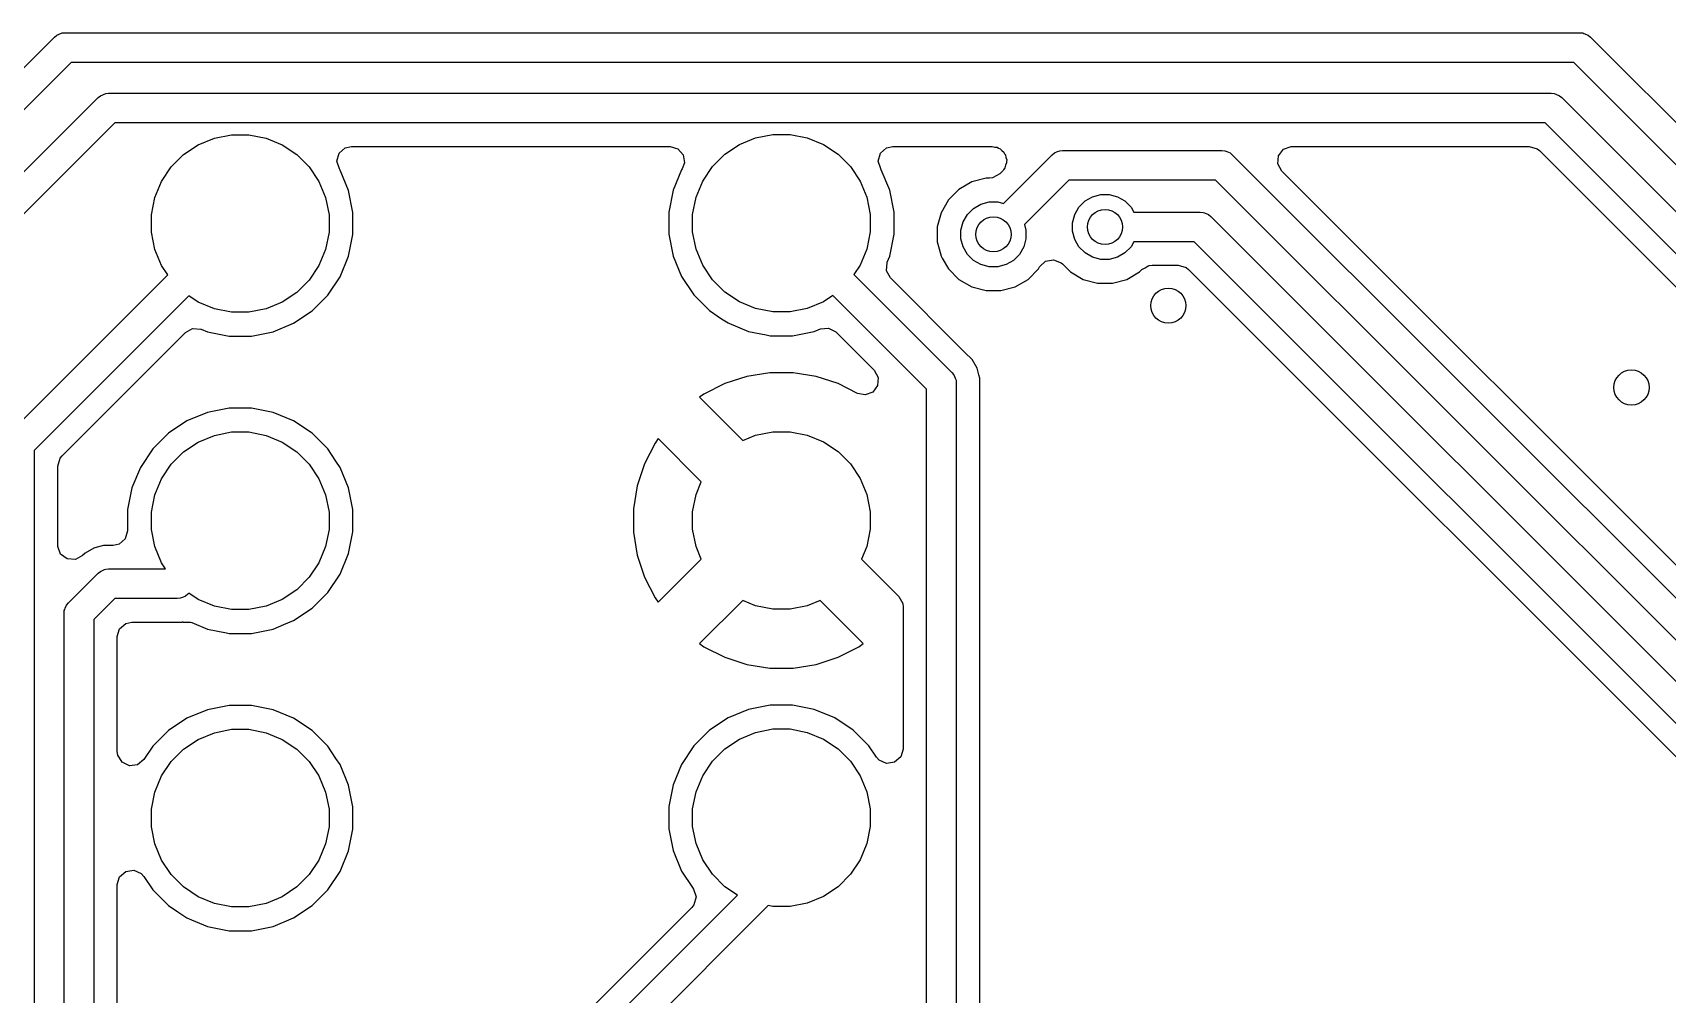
# Model space of a CAD drawing. Extents: x 4.96 to 8.86, y -3.82 to -3.08.
# Drawn here: x 6.114 to 6.664, y -3.408 to -3.085 of the extents above; entities that cross this region are included whole.
import ezdxf

# ---------------------------------------------------------------- set-up
doc = ezdxf.new("R2010")
doc.units = 0
doc.header["$MEASUREMENT"] = 0
doc.layers.add('BLACK', color=7, linetype='CONTINUOUS')

msp = doc.modelspace()

# ---------------------------------------------------------------- linework, layer by layer
at = {"layer": 'BLACK', "linetype": 'CONTINUOUS'}
for p, q in [((6.01293, -3.195), (6.12182, -3.08611)), ((6.12182, -3.08611), (6.12258, -3.08549)), ((6.12258, -3.08549), (6.12438, -3.08474)), ((6.12438, -3.08474), (6.12535, -3.08465)), ((6.12438, -3.08474), (6.12438, -3.08474)), ((6.12535, -3.08465), (6.30035, -3.08465)), ((6.30035, -3.08465), (6.63465, -3.08465)), ((6.63465, -3.08465), (6.63562, -3.08474)), ((6.63562, -3.08474), (6.63562, -3.08474)), ((6.63562, -3.08474), (6.63593, -3.08487)), ((6.63593, -3.08487), (6.63742, -3.08549)), ((6.63742, -3.08549), (6.63742, -3.08549)), ((6.63742, -3.08549), (6.63818, -3.08611)), ((6.63818, -3.08611), (6.68854, -3.13646)), ((6.12743, -3.09465), (6.01854, -3.20354)), ((6.30035, -3.09465), (6.12743, -3.09465)), ((6.63257, -3.09465), (6.30035, -3.09465)), ((6.68146, -3.14354), (6.63257, -3.09465)), ((6.13722, -3.10584), (6.13902, -3.1051)), ((6.13902, -3.1051), (6.14, -3.105)), ((6.13902, -3.1051), (6.13902, -3.1051)), ((6.14, -3.105), (6.625, -3.105)), ((6.625, -3.105), (6.62598, -3.1051)), ((6.62598, -3.1051), (6.62598, -3.1051)), ((6.62598, -3.1051), (6.62656, -3.10534)), ((6.02793, -3.215), (6.13646, -3.10646)), ((6.13646, -3.10646), (6.13722, -3.10584)), ((6.62656, -3.10534), (6.62778, -3.10584)), ((6.62778, -3.10584), (6.62778, -3.10584)), ((6.62778, -3.10584), (6.62854, -3.10646)), ((6.62854, -3.10646), (6.78854, -3.26646)), ((6.14207, -3.115), (6.03354, -3.22354)), ((6.62293, -3.115), (6.14207, -3.115)), ((6.78146, -3.27354), (6.62293, -3.115)), ((6.17011, -3.12236), (6.17554, -3.12011)), ((6.17554, -3.12011), (6.18131, -3.11896)), ((6.18131, -3.11896), (6.18719, -3.11896)), ((6.18719, -3.11896), (6.19296, -3.12011)), ((6.19296, -3.12011), (6.19839, -3.12236)), ((6.35206, -3.12226), (6.35749, -3.12001)), ((6.35749, -3.12001), (6.36326, -3.11886)), ((6.36326, -3.11886), (6.36914, -3.11886)), ((6.36914, -3.11886), (6.37491, -3.12001)), ((6.37491, -3.12001), (6.38034, -3.12226)), ((6.16106, -3.12979), (6.16522, -3.12563)), ((6.16522, -3.12563), (6.17011, -3.12236)), ((6.19839, -3.12236), (6.20328, -3.12563)), ((6.20328, -3.12563), (6.20744, -3.12979)), ((6.21676, -3.12786), (6.21748, -3.12521)), ((6.21748, -3.12521), (6.21953, -3.12337)), ((6.21953, -3.12337), (6.22164, -3.12289)), ((6.22164, -3.12289), (6.32875, -3.12289)), ((6.32875, -3.12289), (6.33139, -3.12367)), ((6.33139, -3.12367), (6.33319, -3.12575)), ((6.33319, -3.12575), (6.33358, -3.12847)), ((6.34301, -3.12969), (6.34717, -3.12553)), ((6.34717, -3.12553), (6.35206, -3.12226)), ((6.38034, -3.12226), (6.38523, -3.12553)), ((6.38523, -3.12553), (6.38939, -3.12969)), ((6.39877, -3.12786), (6.3995, -3.12521)), ((6.3995, -3.12521), (6.40155, -3.12337)), ((6.40155, -3.12337), (6.40365, -3.12289)), ((6.40365, -3.12289), (6.43709, -3.12289)), ((6.43709, -3.12289), (6.43792, -3.12314)), ((6.43792, -3.12314), (6.43879, -3.1232)), ((6.43879, -3.1232), (6.43922, -3.12352)), ((6.43922, -3.12352), (6.43973, -3.12367)), ((6.43973, -3.12367), (6.4403, -3.12433)), ((6.4403, -3.12433), (6.44099, -3.12485)), ((6.44085, -3.14208), (6.45721, -3.12572)), ((6.44099, -3.12485), (6.44118, -3.12535)), ((6.44118, -3.12535), (6.44153, -3.12575)), ((6.44153, -3.12575), (6.44165, -3.12661)), ((6.44165, -3.12661), (6.44196, -3.12743)), ((6.45721, -3.12572), (6.45797, -3.12509)), ((6.45797, -3.12509), (6.45903, -3.12466)), ((6.45797, -3.12509), (6.45797, -3.12509)), ((6.45903, -3.12466), (6.45977, -3.12435)), ((6.45977, -3.12435), (6.46075, -3.12425)), ((6.45977, -3.12435), (6.45977, -3.12435)), ((6.46075, -3.12425), (6.51425, -3.12425)), ((6.51425, -3.12425), (6.51523, -3.12435)), ((6.51523, -3.12435), (6.51523, -3.12435)), ((6.51523, -3.12435), (6.51597, -3.12466)), ((6.51597, -3.12466), (6.51703, -3.12509)), ((6.51703, -3.12509), (6.51703, -3.12509)), ((6.51703, -3.12509), (6.51779, -3.12572)), ((6.51779, -3.12572), (6.76207, -3.37)), ((6.53314, -3.12881), (6.53334, -3.12607)), ((6.53334, -3.12607), (6.53499, -3.12387)), ((6.53499, -3.12387), (6.53757, -3.12291)), ((6.53757, -3.12291), (6.53791, -3.12289)), ((6.53791, -3.12289), (6.61764, -3.12289)), ((6.61764, -3.12289), (6.62028, -3.12367)), ((6.62028, -3.12367), (6.62109, -3.12432)), ((6.62109, -3.12432), (6.77415, -3.27738)), ((6.15779, -3.13468), (6.16106, -3.12979)), ((6.20744, -3.12979), (6.21071, -3.13468)), ((6.21758, -3.13049), (6.21676, -3.12786)), ((6.21783, -3.13087), (6.21758, -3.13049)), ((6.22069, -3.13777), (6.21783, -3.13087)), ((6.33262, -3.13077), (6.32976, -3.13766)), ((6.33281, -3.13049), (6.33262, -3.13077)), ((6.33358, -3.12847), (6.33281, -3.13049)), ((6.33974, -3.13458), (6.34301, -3.12969)), ((6.38939, -3.12969), (6.39266, -3.13458)), ((6.39959, -3.13049), (6.39877, -3.12786)), ((6.39978, -3.13077), (6.39959, -3.13049)), ((6.40264, -3.13766), (6.39978, -3.13077)), ((6.43961, -3.13215), (6.4372, -3.13347)), ((6.44054, -3.13123), (6.43961, -3.13215)), ((6.44078, -3.13097), (6.44054, -3.13123)), ((6.44085, -3.13081), (6.44078, -3.13097)), ((6.44137, -3.13012), (6.44085, -3.13081)), ((6.44156, -3.12926), (6.44137, -3.13012)), ((6.44192, -3.12847), (6.44156, -3.12926)), ((6.44196, -3.12743), (6.44184, -3.12795)), ((6.44184, -3.12795), (6.44192, -3.12847)), ((6.53446, -3.13123), (6.53314, -3.12881)), ((6.76391, -3.36068), (6.53446, -3.13123)), ((6.15554, -3.14011), (6.15779, -3.13468)), ((6.21071, -3.13468), (6.21296, -3.14011)), ((6.22215, -3.14509), (6.22069, -3.13777)), ((6.32976, -3.13767), (6.32831, -3.14499)), ((6.32976, -3.13766), (6.32976, -3.13767)), ((6.33749, -3.14001), (6.33974, -3.13458)), ((6.39266, -3.13458), (6.39491, -3.14001)), ((6.40409, -3.14499), (6.40264, -3.13766)), ((6.42588, -3.13736), (6.42236, -3.14088)), ((6.4302, -3.13487), (6.42588, -3.13736)), ((6.43501, -3.13358), (6.4302, -3.13487)), ((6.4302, -3.13487), (6.4302, -3.13487)), ((6.43616, -3.13358), (6.43501, -3.13358)), ((6.4372, -3.13347), (6.43616, -3.13358)), ((6.46282, -3.13425), (6.44792, -3.14915)), ((6.51218, -3.13425), (6.46282, -3.13425)), ((6.75646, -3.37854), (6.51218, -3.13425)), ((6.1544, -3.14588), (6.15554, -3.14011)), ((6.21296, -3.14011), (6.21411, -3.14588)), ((6.33634, -3.14578), (6.33749, -3.14001)), ((6.39491, -3.14001), (6.39606, -3.14578)), ((6.42236, -3.14088), (6.41987, -3.1452)), ((6.43079, -3.14375), (6.43328, -3.14232)), ((6.43328, -3.14232), (6.43606, -3.14157)), ((6.43606, -3.14157), (6.43894, -3.14157)), ((6.43894, -3.14157), (6.44085, -3.14208)), ((6.46482, -3.14578), (6.46625, -3.14329)), ((6.46625, -3.14329), (6.46829, -3.14125)), ((6.46829, -3.14125), (6.47078, -3.13982)), ((6.47078, -3.13982), (6.47356, -3.13907)), ((6.47356, -3.13907), (6.47644, -3.13907)), ((6.47644, -3.13907), (6.47922, -3.13982)), ((6.47922, -3.13982), (6.48171, -3.14125)), ((6.48171, -3.14125), (6.48375, -3.14329)), ((6.48375, -3.14329), (6.48473, -3.145)), ((6.1544, -3.15176), (6.1544, -3.14588)), ((6.21411, -3.14588), (6.21411, -3.15176)), ((6.22215, -3.15255), (6.22215, -3.14509)), ((6.32831, -3.14499), (6.32831, -3.15245)), ((6.33634, -3.15166), (6.33634, -3.14578)), ((6.39606, -3.14578), (6.39606, -3.15166)), ((6.40409, -3.15245), (6.40409, -3.14499)), ((6.41987, -3.1452), (6.41858, -3.15001)), ((6.41987, -3.1452), (6.41987, -3.1452)), ((6.42657, -3.15106), (6.42732, -3.14828)), ((6.42732, -3.14828), (6.42875, -3.14579)), ((6.42875, -3.14579), (6.43079, -3.14375)), ((6.46407, -3.14856), (6.46482, -3.14578)), ((6.46407, -3.15144), (6.46407, -3.14856)), ((6.48473, -3.145), (6.507, -3.145)), ((6.507, -3.145), (6.50798, -3.1451)), ((6.50798, -3.1451), (6.50798, -3.1451)), ((6.50798, -3.1451), (6.50848, -3.1453)), ((6.50848, -3.1453), (6.50978, -3.14584)), ((6.50978, -3.14584), (6.50978, -3.14584)), ((6.50978, -3.14584), (6.51054, -3.14646)), ((6.51054, -3.14646), (6.75407, -3.39)), ((6.15554, -3.15753), (6.1544, -3.15176)), ((6.21411, -3.15176), (6.21296, -3.15753)), ((6.22069, -3.15987), (6.22215, -3.15255)), ((6.32831, -3.15245), (6.32976, -3.15977)), ((6.33749, -3.15743), (6.33634, -3.15166)), ((6.39606, -3.15166), (6.39491, -3.15743)), ((6.40264, -3.15977), (6.40409, -3.15245)), ((6.41858, -3.15001), (6.41858, -3.15499)), ((6.42657, -3.15394), (6.42657, -3.15106)), ((6.42732, -3.15672), (6.42657, -3.15394)), ((6.44843, -3.15394), (6.44768, -3.15672)), ((6.44792, -3.14915), (6.44843, -3.15106)), ((6.44843, -3.15106), (6.44843, -3.15394)), ((6.46482, -3.15422), (6.46407, -3.15144)), ((6.46625, -3.15671), (6.46482, -3.15422)), ((6.15779, -3.16296), (6.15554, -3.15753)), ((6.21296, -3.15753), (6.21071, -3.16296)), ((6.21783, -3.16677), (6.22069, -3.15987)), ((6.32976, -3.15977), (6.32976, -3.15977)), ((6.32976, -3.15977), (6.33262, -3.16667)), ((6.33974, -3.16286), (6.33749, -3.15743)), ((6.39491, -3.15743), (6.39266, -3.16286)), ((6.40179, -3.16181), (6.40264, -3.15977)), ((6.41858, -3.15499), (6.41922, -3.15737)), ((6.41922, -3.15737), (6.41987, -3.1598)), ((6.41987, -3.1598), (6.41987, -3.1598)), ((6.41987, -3.1598), (6.42026, -3.16047)), ((6.42875, -3.15921), (6.42732, -3.15672)), ((6.43079, -3.16125), (6.42875, -3.15921)), ((6.44625, -3.15921), (6.44421, -3.16125)), ((6.44768, -3.15672), (6.44625, -3.15921)), ((6.46829, -3.15875), (6.46625, -3.15671)), ((6.47078, -3.16018), (6.46829, -3.15875)), ((6.48171, -3.15875), (6.47922, -3.16018)), ((6.48375, -3.15671), (6.48171, -3.15875)), ((6.48473, -3.155), (6.48375, -3.15671)), ((6.50493, -3.155), (6.48473, -3.155)), ((6.74846, -3.39854), (6.50493, -3.155)), ((6.1599, -3.1661), (6.15779, -3.16296)), ((6.21071, -3.16296), (6.20744, -3.16785)), ((6.34301, -3.16775), (6.33974, -3.16286)), ((6.39266, -3.16286), (6.39056, -3.166)), ((6.40153, -3.16472), (6.40173, -3.16198)), ((6.40285, -3.16713), (6.40153, -3.16472)), ((6.40173, -3.16198), (6.40179, -3.16181)), ((6.42026, -3.16047), (6.42236, -3.16412)), ((6.42236, -3.16412), (6.42588, -3.16764)), ((6.43328, -3.16268), (6.43079, -3.16125)), ((6.43606, -3.16343), (6.43328, -3.16268)), ((6.43894, -3.16343), (6.43606, -3.16343)), ((6.44172, -3.16268), (6.43894, -3.16343)), ((6.44421, -3.16125), (6.44172, -3.16268)), ((6.44912, -3.16764), (6.45264, -3.16412)), ((6.45264, -3.16412), (6.45302, -3.16346)), ((6.45302, -3.16346), (6.45501, -3.16156)), ((6.45501, -3.16156), (6.45771, -3.16104)), ((6.45771, -3.16104), (6.46026, -3.16206)), ((6.46026, -3.16206), (6.4607, -3.16245)), ((6.4607, -3.16245), (6.46338, -3.16514)), ((6.46338, -3.16514), (6.4677, -3.16763)), ((6.47356, -3.16093), (6.47078, -3.16018)), ((6.47644, -3.16093), (6.47356, -3.16093)), ((6.47922, -3.16018), (6.47644, -3.16093)), ((6.4823, -3.16763), (6.48662, -3.16514)), ((6.48662, -3.16514), (6.48743, -3.16432)), ((6.48743, -3.16432), (6.48849, -3.16374)), ((6.48849, -3.16374), (6.48951, -3.16309)), ((6.48951, -3.16309), (6.48975, -3.16306)), ((6.48975, -3.16306), (6.48984, -3.16301)), ((6.48984, -3.16301), (6.49088, -3.16289)), ((6.49088, -3.16289), (6.49964, -3.16289)), ((6.49964, -3.16289), (6.50228, -3.16367)), ((6.50228, -3.16367), (6.50309, -3.16432)), ((6.50309, -3.16432), (6.74408, -3.40532)), ((6.10646, -3.21954), (6.1599, -3.1661)), ((6.20744, -3.16785), (6.20328, -3.17201)), ((6.21369, -3.17297), (6.21783, -3.16677)), ((6.33262, -3.16667), (6.33677, -3.17287)), ((6.34717, -3.17191), (6.34301, -3.16775)), ((6.39056, -3.166), (6.42354, -3.19898)), ((6.42792, -3.1922), (6.40285, -3.16713)), ((6.42588, -3.16764), (6.4302, -3.17013)), ((6.4302, -3.17013), (6.43501, -3.17142)), ((6.43999, -3.17142), (6.4448, -3.17013)), ((6.4448, -3.17013), (6.44912, -3.16764)), ((6.4677, -3.16763), (6.47251, -3.16892)), ((6.47251, -3.16892), (6.47251, -3.16892)), ((6.47251, -3.16892), (6.47749, -3.16892)), ((6.47749, -3.16892), (6.4823, -3.16763)), ((6.47749, -3.16892), (6.47749, -3.16892)), ((6.16697, -3.17318), (6.115, -3.22514)), ((6.17011, -3.17528), (6.16697, -3.17318)), ((6.17554, -3.17753), (6.17011, -3.17528)), ((6.19839, -3.17528), (6.19296, -3.17753)), ((6.20328, -3.17201), (6.19839, -3.17528)), ((6.20841, -3.17825), (6.21369, -3.17297)), ((6.33677, -3.17287), (6.34204, -3.17815)), ((6.35206, -3.17518), (6.34717, -3.17191)), ((6.35749, -3.17743), (6.35206, -3.17518)), ((6.38034, -3.17518), (6.37491, -3.17743)), ((6.38349, -3.17307), (6.38034, -3.17518)), ((6.415, -3.20459), (6.38349, -3.17307)), ((6.43501, -3.17142), (6.43501, -3.17142)), ((6.43501, -3.17142), (6.43999, -3.17142)), ((6.43999, -3.17142), (6.43999, -3.17142)), ((6.18131, -3.17867), (6.17554, -3.17753)), ((6.18719, -3.17867), (6.18131, -3.17867)), ((6.19296, -3.17753), (6.18719, -3.17867)), ((6.2022, -3.1824), (6.20841, -3.17825)), ((6.34204, -3.17815), (6.3461, -3.18086)), ((6.3461, -3.18086), (6.34825, -3.1823)), ((6.36326, -3.17857), (6.35749, -3.17743)), ((6.36914, -3.17857), (6.36326, -3.17857)), ((6.37491, -3.17743), (6.36914, -3.17857)), ((6.12432, -3.22698), (6.16584, -3.18547)), ((6.16584, -3.18547), (6.16825, -3.18415)), ((6.16825, -3.18415), (6.17099, -3.18435)), ((6.17099, -3.18435), (6.17116, -3.18441)), ((6.17116, -3.18441), (6.1732, -3.18526)), ((6.1732, -3.18526), (6.18052, -3.18671)), ((6.18052, -3.18671), (6.18052, -3.18671)), ((6.18052, -3.18671), (6.18052, -3.18671)), ((6.18052, -3.18671), (6.18798, -3.18671)), ((6.18798, -3.18671), (6.19531, -3.18526)), ((6.18798, -3.18671), (6.18798, -3.18671)), ((6.19531, -3.18526), (6.2022, -3.1824)), ((6.34825, -3.1823), (6.34825, -3.1823)), ((6.34825, -3.1823), (6.34825, -3.1823)), ((6.34825, -3.1823), (6.34849, -3.1824)), ((6.34849, -3.1824), (6.35515, -3.18516)), ((6.35515, -3.18516), (6.36106, -3.18633)), ((6.36106, -3.18633), (6.36247, -3.18661)), ((6.36247, -3.18661), (6.36247, -3.18661)), ((6.36247, -3.18661), (6.36247, -3.18661)), ((6.36247, -3.18661), (6.36993, -3.18661)), ((6.36993, -3.18661), (6.37725, -3.18516)), ((6.36993, -3.18661), (6.36993, -3.18661)), ((6.37725, -3.18516), (6.3793, -3.18431)), ((6.3793, -3.18431), (6.38203, -3.18402)), ((6.38203, -3.18402), (6.38449, -3.18525)), ((6.38449, -3.18525), (6.38462, -3.18537)), ((6.38462, -3.18537), (6.39742, -3.19817)), ((6.43032, -3.1946), (6.42792, -3.1922)), ((6.39742, -3.19817), (6.39874, -3.20059)), ((6.43201, -3.19754), (6.43032, -3.1946)), ((6.4326, -3.19972), (6.43201, -3.19754)), ((6.34713, -3.20267), (6.34016, -3.20622)), ((6.35457, -3.20026), (6.34713, -3.20267)), ((6.36229, -3.19903), (6.35457, -3.20026)), ((6.35457, -3.20026), (6.35457, -3.20026)), ((6.37011, -3.19903), (6.36229, -3.19903)), ((6.37784, -3.20026), (6.37011, -3.19903)), ((6.38527, -3.20267), (6.37784, -3.20026)), ((6.39175, -3.20597), (6.38527, -3.20267)), ((6.39854, -3.20333), (6.39689, -3.20553)), ((6.39874, -3.20059), (6.39854, -3.20333)), ((6.42354, -3.19898), (6.42416, -3.19974)), ((6.42416, -3.19974), (6.4246, -3.20082)), ((6.4246, -3.20082), (6.4249, -3.20154)), ((6.4249, -3.20154), (6.425, -3.20252)), ((6.425, -3.20252), (6.425, -3.55393)), ((6.43289, -3.20082), (6.4326, -3.19972)), ((6.43289, -3.47951), (6.43289, -3.20082)), ((6.34016, -3.20622), (6.33869, -3.20729)), ((6.33869, -3.20729), (6.33869, -3.20729)), ((6.33869, -3.20729), (6.35319, -3.22179)), ((6.39432, -3.20649), (6.39175, -3.20597)), ((6.39689, -3.20553), (6.39432, -3.20649)), ((6.415, -3.556), (6.415, -3.20459)), ((6.1732, -3.21238), (6.1663, -3.21524)), ((6.18052, -3.21093), (6.1732, -3.21238)), ((6.1732, -3.21238), (6.1732, -3.21238)), ((6.18798, -3.21093), (6.18052, -3.21093)), ((6.18052, -3.21093), (6.18052, -3.21093)), ((6.1953, -3.21238), (6.18798, -3.21093)), ((6.18798, -3.21093), (6.18798, -3.21093)), ((6.19531, -3.21238), (6.1953, -3.21238)), ((6.2022, -3.21524), (6.19531, -3.21238)), ((6.1601, -3.21938), (6.15482, -3.22466)), ((6.1663, -3.21524), (6.1601, -3.21938)), ((6.17011, -3.22236), (6.17554, -3.22011)), ((6.17554, -3.22011), (6.18131, -3.21896)), ((6.18131, -3.21896), (6.18719, -3.21896)), ((6.18719, -3.21896), (6.19296, -3.22011)), ((6.19296, -3.22011), (6.19839, -3.22236)), ((6.20841, -3.21938), (6.2022, -3.21524)), ((6.21369, -3.22466), (6.20841, -3.21938)), ((6.35319, -3.22179), (6.35749, -3.22001)), ((6.35749, -3.22001), (6.36326, -3.21886)), ((6.36326, -3.21886), (6.36914, -3.21886)), ((6.36914, -3.21886), (6.37491, -3.22001)), ((6.37491, -3.22001), (6.38034, -3.22226)), ((6.115, -3.22514), (6.115, -3.67793)), ((6.15482, -3.22466), (6.15067, -3.23087)), ((6.16106, -3.22979), (6.16522, -3.22563)), ((6.16522, -3.22563), (6.17011, -3.22236)), ((6.19839, -3.22236), (6.20328, -3.22563)), ((6.20328, -3.22563), (6.20744, -3.22979)), ((6.21644, -3.22879), (6.21369, -3.22466)), ((6.32371, -3.22268), (6.32016, -3.22965)), ((6.32477, -3.22121), (6.32371, -3.22268)), ((6.33927, -3.23571), (6.32477, -3.22121)), ((6.32477, -3.22121), (6.32477, -3.22121)), ((6.38034, -3.22226), (6.38523, -3.22553)), ((6.38523, -3.22553), (6.38939, -3.22969)), ((6.12289, -3.23043), (6.12367, -3.22779)), ((6.12289, -3.25709), (6.12289, -3.23043)), ((6.12367, -3.22779), (6.12432, -3.22698)), ((6.15067, -3.23087), (6.14781, -3.23777)), ((6.15779, -3.23468), (6.16106, -3.22979)), ((6.20744, -3.22979), (6.21071, -3.23468)), ((6.21783, -3.23087), (6.21644, -3.22879)), ((6.22069, -3.23777), (6.21783, -3.23087)), ((6.32016, -3.22965), (6.31774, -3.23708)), ((6.38939, -3.22969), (6.39266, -3.23458)), ((6.15554, -3.24011), (6.15779, -3.23468)), ((6.21071, -3.23468), (6.21296, -3.24011)), ((6.33749, -3.24001), (6.33927, -3.23571)), ((6.39266, -3.23458), (6.39491, -3.24001)), ((6.14781, -3.23777), (6.14636, -3.24509)), ((6.14781, -3.23777), (6.14781, -3.23777)), ((6.1544, -3.24588), (6.15554, -3.24011)), ((6.21296, -3.24011), (6.21411, -3.24588)), ((6.22215, -3.24509), (6.22069, -3.23777)), ((6.31774, -3.23708), (6.31652, -3.24481)), ((6.31774, -3.23708), (6.31774, -3.23708)), ((6.33634, -3.24578), (6.33749, -3.24001)), ((6.39491, -3.24001), (6.39606, -3.24578)), ((6.14636, -3.24509), (6.14636, -3.25222)), ((6.1544, -3.25176), (6.1544, -3.24588)), ((6.21411, -3.24588), (6.21411, -3.25176)), ((6.22215, -3.25255), (6.22215, -3.24509)), ((6.31652, -3.24481), (6.31652, -3.25263)), ((6.33634, -3.25166), (6.33634, -3.24578)), ((6.39606, -3.24578), (6.39606, -3.25166)), ((6.14636, -3.25222), (6.14558, -3.25486)), ((6.15554, -3.25753), (6.1544, -3.25176)), ((6.21411, -3.25176), (6.21296, -3.25753)), ((6.22069, -3.25987), (6.22215, -3.25255)), ((6.31652, -3.25263), (6.31774, -3.26035)), ((6.33749, -3.25743), (6.33634, -3.25166)), ((6.39606, -3.25166), (6.39491, -3.25743)), ((6.12291, -3.25743), (6.12289, -3.25709)), ((6.12387, -3.26001), (6.12291, -3.25743)), ((6.13502, -3.25799), (6.13208, -3.25968)), ((6.13612, -3.25769), (6.13502, -3.25799)), ((6.1383, -3.25711), (6.13612, -3.25769)), ((6.14148, -3.25711), (6.1383, -3.25711)), ((6.1435, -3.25667), (6.14148, -3.25711)), ((6.14558, -3.25486), (6.1435, -3.25667)), ((6.15779, -3.26296), (6.15554, -3.25753)), ((6.21296, -3.25753), (6.21071, -3.26296)), ((6.33927, -3.26173), (6.33749, -3.25743)), ((6.39491, -3.25743), (6.39313, -3.26173)), ((6.12607, -3.26166), (6.12387, -3.26001)), ((6.12881, -3.26186), (6.12607, -3.26166)), ((6.13123, -3.26054), (6.12881, -3.26186)), ((6.13208, -3.25968), (6.13123, -3.26054)), ((6.13208, -3.25968), (6.13208, -3.25968)), ((6.15916, -3.265), (6.15779, -3.26296)), ((6.21071, -3.26296), (6.20744, -3.26785)), ((6.21783, -3.26677), (6.22069, -3.25987)), ((6.31774, -3.26035), (6.31774, -3.26035)), ((6.31774, -3.26035), (6.32016, -3.26779)), ((6.32477, -3.27623), (6.33927, -3.26173)), ((6.39313, -3.26173), (6.40568, -3.27427)), ((6.12646, -3.27646), (6.13646, -3.26646)), ((6.13646, -3.26646), (6.13722, -3.26584)), ((6.13722, -3.26584), (6.13864, -3.26525)), ((6.13722, -3.26584), (6.13722, -3.26584)), ((6.13864, -3.26525), (6.13902, -3.2651)), ((6.13902, -3.2651), (6.14, -3.265)), ((6.13902, -3.2651), (6.13902, -3.2651)), ((6.14, -3.265), (6.15916, -3.265)), ((6.20744, -3.26785), (6.20328, -3.27201)), ((6.21369, -3.27297), (6.21783, -3.26677)), ((6.32016, -3.26779), (6.32371, -3.27476)), ((6.14207, -3.275), (6.135, -3.28207)), ((6.16307, -3.275), (6.14207, -3.275)), ((6.16405, -3.2749), (6.16307, -3.275)), ((6.16479, -3.27459), (6.16405, -3.2749)), ((6.16405, -3.2749), (6.16405, -3.2749)), ((6.16585, -3.27416), (6.16479, -3.27459)), ((6.16661, -3.27354), (6.16585, -3.27416)), ((6.16585, -3.27416), (6.16585, -3.27416)), ((6.16697, -3.27318), (6.16661, -3.27354)), ((6.17011, -3.27528), (6.16697, -3.27318)), ((6.17554, -3.27753), (6.17011, -3.27528)), ((6.19839, -3.27528), (6.19296, -3.27753)), ((6.20328, -3.27201), (6.19839, -3.27528)), ((6.20841, -3.27825), (6.21369, -3.27297)), ((6.32371, -3.27476), (6.32477, -3.27623)), ((6.40568, -3.27427), (6.40699, -3.27669)), ((6.125, -3.28), (6.1251, -3.27902)), ((6.125, -3.58), (6.125, -3.28)), ((6.1251, -3.27902), (6.12524, -3.27867)), ((6.12524, -3.27867), (6.12543, -3.27822)), ((6.12543, -3.27822), (6.12584, -3.27722)), ((6.12584, -3.27722), (6.12646, -3.27646)), ((6.12584, -3.27722), (6.12584, -3.27722)), ((6.18131, -3.27867), (6.17554, -3.27753)), ((6.18719, -3.27867), (6.18131, -3.27867)), ((6.19296, -3.27753), (6.18719, -3.27867)), ((6.2022, -3.2824), (6.20841, -3.27825)), ((6.32477, -3.27623), (6.32477, -3.27623)), ((6.35319, -3.27565), (6.33869, -3.29015)), ((6.35749, -3.27743), (6.35319, -3.27565)), ((6.36326, -3.27857), (6.35749, -3.27743)), ((6.36914, -3.27857), (6.36326, -3.27857)), ((6.37491, -3.27743), (6.36914, -3.27857)), ((6.37921, -3.27565), (6.37491, -3.27743)), ((6.39371, -3.29015), (6.37921, -3.27565)), ((6.40699, -3.27669), (6.40711, -3.27773)), ((6.40711, -3.27773), (6.40711, -3.32564)), ((6.135, -3.28207), (6.135, -3.57793)), ((6.14289, -3.28778), (6.14367, -3.28514)), ((6.14367, -3.28514), (6.14575, -3.28333)), ((6.14575, -3.28333), (6.14778, -3.28289)), ((6.14778, -3.28289), (6.16477, -3.28289)), ((6.16477, -3.28289), (6.16482, -3.28288)), ((6.16477, -3.28289), (6.16477, -3.28289)), ((6.16482, -3.28288), (6.16487, -3.28288)), ((6.16487, -3.28288), (6.16509, -3.28285)), ((6.16509, -3.28285), (6.16509, -3.28289)), ((6.16509, -3.28289), (6.16757, -3.28294)), ((6.16757, -3.28294), (6.16795, -3.28308)), ((6.16795, -3.28308), (6.1732, -3.28526)), ((6.1732, -3.28526), (6.17964, -3.28654)), ((6.18798, -3.28671), (6.19531, -3.28526)), ((6.19531, -3.28526), (6.19891, -3.28376)), ((6.19891, -3.28376), (6.20027, -3.2832)), ((6.20027, -3.2832), (6.2022, -3.2824)), ((6.14289, -3.32642), (6.14289, -3.28778)), ((6.17964, -3.28654), (6.18052, -3.28671)), ((6.18052, -3.28671), (6.18052, -3.28671)), ((6.18052, -3.28671), (6.18052, -3.28671)), ((6.18052, -3.28671), (6.18798, -3.28671)), ((6.18798, -3.28671), (6.18798, -3.28671)), ((6.33869, -3.29015), (6.33869, -3.29015)), ((6.33869, -3.29015), (6.34016, -3.29121)), ((6.34016, -3.29121), (6.34713, -3.29476)), ((6.38527, -3.29476), (6.39224, -3.29121)), ((6.39224, -3.29121), (6.39371, -3.29015)), ((6.34713, -3.29476), (6.35457, -3.29718)), ((6.35457, -3.29718), (6.36229, -3.2984)), ((6.37011, -3.2984), (6.37784, -3.29718)), ((6.37784, -3.29718), (6.38527, -3.29476)), ((6.37784, -3.29718), (6.37784, -3.29718)), ((6.36229, -3.2984), (6.37011, -3.2984)), ((6.1732, -3.31238), (6.1663, -3.31524)), ((6.18052, -3.31093), (6.1732, -3.31238)), ((6.1732, -3.31238), (6.1732, -3.31238)), ((6.18798, -3.31093), (6.18052, -3.31093)), ((6.18052, -3.31093), (6.18052, -3.31093)), ((6.1953, -3.31238), (6.18798, -3.31093)), ((6.18798, -3.31093), (6.18798, -3.31093)), ((6.19531, -3.31238), (6.1953, -3.31238)), ((6.2022, -3.31524), (6.19531, -3.31238)), ((6.35515, -3.31228), (6.34825, -3.31514)), ((6.36247, -3.31082), (6.35515, -3.31228)), ((6.35515, -3.31228), (6.35515, -3.31228)), ((6.36993, -3.31082), (6.36247, -3.31082)), ((6.36247, -3.31082), (6.36247, -3.31082)), ((6.37725, -3.31228), (6.36993, -3.31082)), ((6.36993, -3.31082), (6.36993, -3.31082)), ((6.38415, -3.31514), (6.37725, -3.31228)), ((6.37725, -3.31228), (6.37725, -3.31228)), ((6.1601, -3.31938), (6.15482, -3.32466)), ((6.1663, -3.31524), (6.1601, -3.31938)), ((6.17554, -3.32011), (6.18131, -3.31896)), ((6.18131, -3.31896), (6.18719, -3.31896)), ((6.18719, -3.31896), (6.19296, -3.32011)), ((6.20841, -3.31938), (6.2022, -3.31524)), ((6.21369, -3.32466), (6.20841, -3.31938)), ((6.34204, -3.31928), (6.33677, -3.32456)), ((6.34825, -3.31514), (6.34204, -3.31928)), ((6.35749, -3.32001), (6.36326, -3.31886)), ((6.36326, -3.31886), (6.36914, -3.31886)), ((6.36914, -3.31886), (6.37491, -3.32001)), ((6.39036, -3.31928), (6.38415, -3.31514)), ((6.39563, -3.32456), (6.39036, -3.31928)), ((6.15482, -3.32466), (6.15183, -3.32913)), ((6.15482, -3.32466), (6.15482, -3.32466)), ((6.16522, -3.32563), (6.17011, -3.32236)), ((6.17011, -3.32236), (6.17554, -3.32011)), ((6.19296, -3.32011), (6.19839, -3.32236)), ((6.19839, -3.32236), (6.20328, -3.32563)), ((6.21644, -3.32879), (6.21369, -3.32466)), ((6.33677, -3.32456), (6.33262, -3.33077)), ((6.34717, -3.32553), (6.35206, -3.32226)), ((6.35206, -3.32226), (6.35749, -3.32001)), ((6.37491, -3.32001), (6.38034, -3.32226)), ((6.38034, -3.32226), (6.38523, -3.32553)), ((6.39817, -3.32835), (6.39563, -3.32456)), ((6.39563, -3.32456), (6.39563, -3.32456)), ((6.14307, -3.32771), (6.14289, -3.32642)), ((6.14451, -3.33005), (6.14307, -3.32771)), ((6.14699, -3.33123), (6.14451, -3.33005)), ((6.15183, -3.32913), (6.14972, -3.33089)), ((6.15779, -3.33468), (6.16106, -3.32979)), ((6.16106, -3.32979), (6.16522, -3.32563)), ((6.20328, -3.32563), (6.20744, -3.32979)), ((6.20744, -3.32979), (6.21071, -3.33468)), ((6.21783, -3.33087), (6.21644, -3.32879)), ((6.33974, -3.33458), (6.34301, -3.32969)), ((6.34301, -3.32969), (6.34717, -3.32553)), ((6.38523, -3.32553), (6.38939, -3.32969)), ((6.38939, -3.32969), (6.39266, -3.33458)), ((6.39903, -3.32933), (6.39817, -3.32835)), ((6.40153, -3.33047), (6.39903, -3.32933)), ((6.40425, -3.33008), (6.40153, -3.33047)), ((6.40633, -3.32828), (6.40425, -3.33008)), ((6.40711, -3.32564), (6.40633, -3.32828)), ((6.14972, -3.33089), (6.14699, -3.33123)), ((6.15554, -3.34011), (6.15779, -3.33468)), ((6.21071, -3.33468), (6.21296, -3.34011)), ((6.22069, -3.33777), (6.21783, -3.33087)), ((6.33262, -3.33077), (6.32976, -3.33766)), ((6.33749, -3.34001), (6.33974, -3.33458)), ((6.39266, -3.33458), (6.39491, -3.34001)), ((6.1544, -3.34588), (6.15554, -3.34011)), ((6.21296, -3.34011), (6.21411, -3.34588)), ((6.22215, -3.34509), (6.22069, -3.33777)), ((6.32976, -3.33767), (6.32831, -3.34499)), ((6.32976, -3.33766), (6.32976, -3.33767)), ((6.33634, -3.34578), (6.33749, -3.34001)), ((6.39491, -3.34001), (6.39606, -3.34578)), ((6.1544, -3.35176), (6.1544, -3.34588)), ((6.21411, -3.34588), (6.21411, -3.35176)), ((6.22215, -3.35255), (6.22215, -3.34509)), ((6.32831, -3.34499), (6.32831, -3.35245)), ((6.33634, -3.35166), (6.33634, -3.34578)), ((6.39606, -3.34578), (6.39606, -3.35166)), ((6.15554, -3.35753), (6.1544, -3.35176)), ((6.21411, -3.35176), (6.21296, -3.35753)), ((6.32831, -3.35245), (6.32976, -3.35977)), ((6.33749, -3.35743), (6.33634, -3.35166)), ((6.39606, -3.35166), (6.39491, -3.35743)), ((6.15779, -3.36296), (6.15554, -3.35753)), ((6.21296, -3.35753), (6.21071, -3.36296)), ((6.22069, -3.35987), (6.22215, -3.35255)), ((6.33974, -3.36286), (6.33749, -3.35743)), ((6.39491, -3.35743), (6.39266, -3.36286)), ((6.16106, -3.36785), (6.15779, -3.36296)), ((6.21071, -3.36296), (6.20744, -3.36785)), ((6.21783, -3.36677), (6.22069, -3.35987)), ((6.32976, -3.35977), (6.32976, -3.35977)), ((6.32976, -3.35977), (6.33262, -3.36667)), ((6.34301, -3.36775), (6.33974, -3.36286)), ((6.39266, -3.36286), (6.38939, -3.36775)), ((6.14289, -3.37122), (6.14367, -3.36858)), ((6.14367, -3.36858), (6.14575, -3.36678)), ((6.14575, -3.36678), (6.14847, -3.36639)), ((6.14847, -3.36639), (6.15097, -3.36753)), ((6.15097, -3.36753), (6.15183, -3.36851)), ((6.15183, -3.36851), (6.15482, -3.37297)), ((6.16522, -3.37201), (6.16106, -3.36785)), ((6.20744, -3.36785), (6.20328, -3.37201)), ((6.21369, -3.37297), (6.21783, -3.36677)), ((6.33262, -3.36667), (6.33262, -3.36667)), ((6.33262, -3.36667), (6.33262, -3.36667)), ((6.33262, -3.36667), (6.33634, -3.37224)), ((6.34717, -3.37191), (6.34301, -3.36775)), ((6.38939, -3.36775), (6.38523, -3.37191)), ((6.14289, -3.42642), (6.14289, -3.37122)), ((6.15482, -3.37297), (6.15482, -3.37297)), ((6.15482, -3.37297), (6.1601, -3.37825)), ((6.17011, -3.37528), (6.16522, -3.37201)), ((6.20328, -3.37201), (6.19839, -3.37528)), ((6.20841, -3.37825), (6.21369, -3.37297)), ((6.33634, -3.37224), (6.33667, -3.37272)), ((6.33667, -3.37272), (6.33749, -3.37535)), ((6.35139, -3.37473), (6.34717, -3.37191)), ((6.38523, -3.37191), (6.38034, -3.37518)), ((6.1601, -3.37825), (6.16327, -3.38037)), ((6.17554, -3.37753), (6.17011, -3.37528)), ((6.18131, -3.37867), (6.17554, -3.37753)), ((6.18719, -3.37867), (6.18131, -3.37867)), ((6.19296, -3.37753), (6.18719, -3.37867)), ((6.19839, -3.37528), (6.19296, -3.37753)), ((6.2016, -3.52451), (6.35139, -3.37473)), ((6.2022, -3.3824), (6.20841, -3.37825)), ((6.33606, -3.37889), (6.20275, -3.5122)), ((6.36176, -3.37827), (6.20856, -3.53147)), ((6.33676, -3.378), (6.33606, -3.37889)), ((6.33749, -3.37535), (6.33676, -3.378)), ((6.36326, -3.37857), (6.36176, -3.37827)), ((6.36914, -3.37857), (6.36326, -3.37857)), ((6.37491, -3.37743), (6.36914, -3.37857)), ((6.38034, -3.37518), (6.37491, -3.37743)), ((6.16327, -3.38037), (6.1663, -3.3824)), ((6.1663, -3.3824), (6.1663, -3.3824)), ((6.1663, -3.3824), (6.1663, -3.3824)), ((6.1663, -3.3824), (6.16781, -3.38302)), ((6.16781, -3.38302), (6.1732, -3.38526)), ((6.1732, -3.38526), (6.18001, -3.38661)), ((6.18798, -3.38671), (6.19531, -3.38526)), ((6.19531, -3.38526), (6.2022, -3.3824)), ((6.18001, -3.38661), (6.18052, -3.38671)), ((6.18052, -3.38671), (6.18052, -3.38671)), ((6.18052, -3.38671), (6.18052, -3.38671)), ((6.18052, -3.38671), (6.18798, -3.38671)), ((6.18798, -3.38671), (6.18798, -3.38671))]:
    msp.add_line(p, q, dxfattribs=at)
at = {"layer": 'BLACK'}
for centre in [(6.4375, -3.1525), (6.475, -3.15), (6.49626, -3.17646), (6.652, -3.204)]:
    msp.add_circle(centre, 0.00591, dxfattribs=at)

doc.saveas('drawing.dxf')
